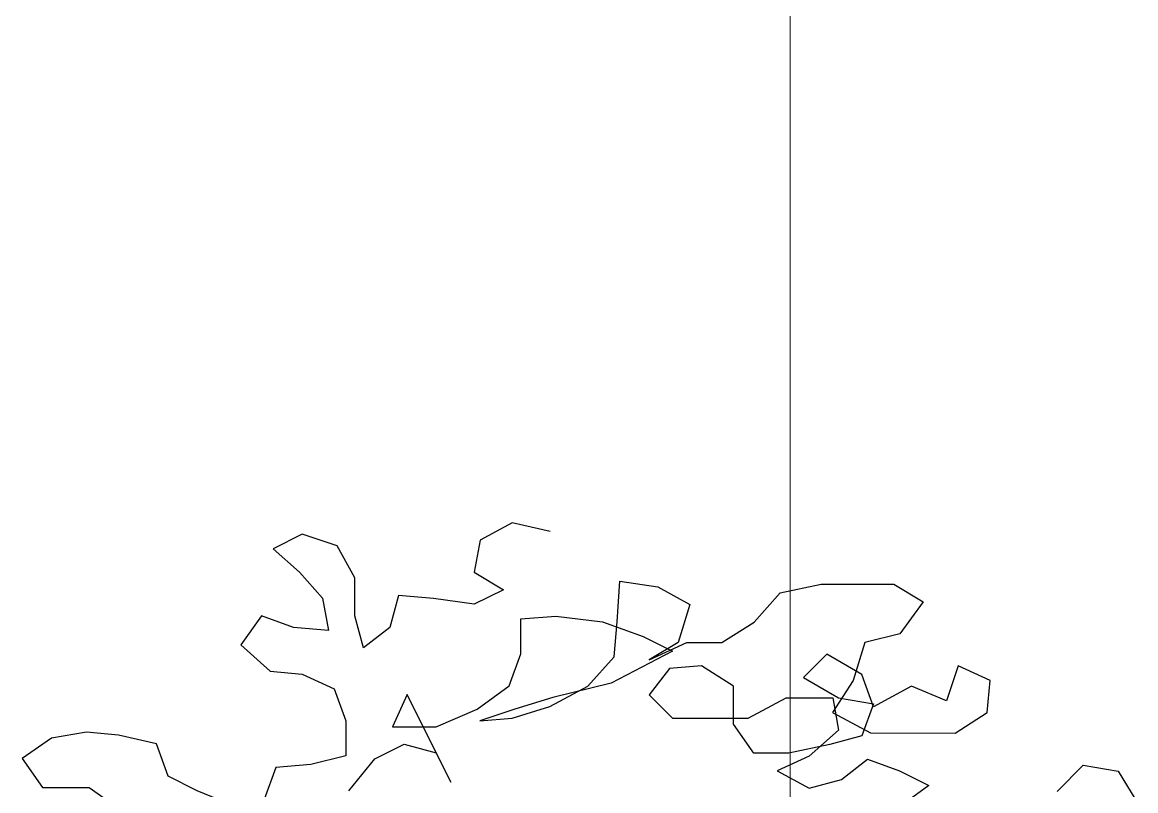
# Model space of a CAD drawing. Header units: millimetres. Extents: x 684983 to 685377, y 990360 to 990509.
# Drawn here: x 685179.504 to 685180.19, y 990436.606 to 990437.079 of the extents above; entities that cross this region are included whole.
import ezdxf

# ---------------------------------------------------------------- set-up
doc = ezdxf.new("R2010")
doc.units = ezdxf.units.MM
doc.layers.add('grid', color=8, linetype='Continuous', lineweight=9)
doc.layers.add('JACK  FRUIT TREE', color=7, linetype='Continuous')

# ---------------------------------------------------------------- blocks, each defined once
blk = doc.blocks.new('JT')
at = {"color": 3}
for p, q in [((-0.15532, 2.2801, 157.72663), (-0.16849, 2.27293, 157.72663)), ((-0.13977, 2.27649, 157.72663), (-0.15532, 2.2801, 157.72663)), ((-0.24147, 2.27539, 157.72663), (-0.25344, 2.26942, 157.72663)), ((-0.22712, 2.27059, 157.72663), (-0.24147, 2.27539, 157.72663)), ((-0.16849, 2.27293, 157.72663), (-0.1709, 2.25977, 157.72663)), ((-0.25344, 2.26942, 157.72663), (-0.24268, 2.25984, 157.72663)), ((-0.21995, 2.25743, 157.72663), (-0.22712, 2.27059, 157.72663)), ((-0.24268, 2.25984, 157.72663), (-0.23312, 2.24906, 157.72663)), ((-0.1709, 2.25977, 157.72663), (-0.15894, 2.25258, 157.72663)), ((-0.21997, 2.24187, 157.72663), (-0.21995, 2.25743, 157.72663)), ((-0.11229, 2.23938, 157.72663), (-0.11108, 2.25613, 157.72663)), ((-0.11108, 2.25613, 157.72663), (-0.09553, 2.25372, 157.72663)), ((-0.09553, 2.25372, 157.72663), (-0.08237, 2.24653, 157.72663)), ((-0.04528, 2.25128, 157.72663), (-0.02852, 2.25486, 157.72663)), ((-0.02852, 2.25486, 157.72663), (0.00139, 2.25483, 157.72663)), ((0.00139, 2.25483, 157.72663), (0.01335, 2.24764, 157.72663)), ((-0.23312, 2.24906, 157.72663), (-0.23074, 2.2359, 157.72663)), ((-0.20201, 2.25023, 157.72663), (-0.20561, 2.23707, 157.72663)), ((-0.18766, 2.24902, 157.72663), (-0.20201, 2.25023, 157.72663)), ((-0.17091, 2.24661, 157.72663), (-0.18766, 2.24902, 157.72663)), ((-0.15894, 2.25258, 157.72663), (-0.17091, 2.24661, 157.72663)), ((-0.05606, 2.23933, 157.72663), (-0.04528, 2.25128, 157.72663)), ((-0.08237, 2.24653, 157.72663), (-0.08717, 2.23098, 157.72663)), ((0.01335, 2.24764, 157.72663), (0.00376, 2.23449, 157.72663)), ((-0.25825, 2.24191, 157.72663), (-0.26664, 2.22995, 157.72663)), ((-0.2451, 2.23711, 157.72663), (-0.25825, 2.24191, 157.72663)), ((-0.21639, 2.22871, 157.72663), (-0.21997, 2.24187, 157.72663)), ((-0.15178, 2.22625, 157.72663), (-0.15177, 2.24061, 157.72663)), ((-0.15177, 2.24061, 157.72663), (-0.13741, 2.2418, 157.72663)), ((-0.13741, 2.2418, 157.72663), (-0.11827, 2.23939, 157.72663)), ((-0.23074, 2.2359, 157.72663), (-0.2451, 2.23711, 157.72663)), ((-0.20561, 2.23707, 157.72663), (-0.21639, 2.22871, 157.72663)), ((-0.11827, 2.23939, 157.72663), (-0.10153, 2.23339, 157.72663)), ((-0.1135, 2.22502, 157.72663), (-0.11229, 2.23938, 157.72663)), ((-0.06922, 2.23097, 157.72663), (-0.05606, 2.23933, 157.72663)), ((-0.10153, 2.23339, 157.72663), (-0.08957, 2.22739, 157.72663)), ((-0.08717, 2.23098, 157.72663), (-0.09914, 2.22381, 157.72663)), ((-0.09914, 2.22381, 157.72663), (-0.08358, 2.23098, 157.72663)), ((-0.08358, 2.23098, 157.72663), (-0.06922, 2.23097, 157.72663)), ((-0.0106, 2.23091, 157.72663), (-0.0154, 2.21536, 157.72663)), ((0.00376, 2.23449, 157.72663), (-0.0106, 2.23091, 157.72663)), ((-0.26664, 2.22995, 157.72663), (-0.25469, 2.21917, 157.72663)), ((-0.15658, 2.2131, 157.72663), (-0.15178, 2.22625, 157.72663)), ((-0.08957, 2.22739, 157.72663), (-0.11471, 2.21426, 157.72663)), ((-0.02616, 2.22614, 157.72663), (-0.03574, 2.21658, 157.72663)), ((-0.01181, 2.21775, 157.72663), (-0.02616, 2.22614, 157.72663)), ((-0.12428, 2.21307, 157.72663), (-0.1135, 2.22502, 157.72663)), ((-0.07761, 2.2214, 157.72663), (-0.09077, 2.22022, 157.72663)), ((-0.06445, 2.21301, 157.72663), (-0.07761, 2.2214, 157.72663)), ((0.02768, 2.2213, 157.72663), (0.02288, 2.20695, 157.72663)), ((0.04084, 2.21531, 157.72663), (0.02768, 2.2213, 157.72663)), ((-0.25469, 2.21917, 157.72663), (-0.24153, 2.21796, 157.72663)), ((-0.24153, 2.21796, 157.72663), (-0.22837, 2.21197, 157.72663)), ((-0.09077, 2.22022, 157.72663), (-0.09916, 2.20946, 157.72663)), ((-0.00703, 2.20459, 157.72663), (-0.01181, 2.21775, 157.72663)), ((-0.16975, 2.20354, 157.72663), (-0.15658, 2.2131, 157.72663)), ((-0.13984, 2.20471, 157.72663), (-0.12428, 2.21307, 157.72663)), ((-0.11471, 2.21426, 157.72663), (-0.13864, 2.2083, 157.72663)), ((-0.06447, 2.19746, 157.72663), (-0.06445, 2.21301, 157.72663)), ((-0.03574, 2.21658, 157.72663), (-0.02139, 2.20819, 157.72663)), ((-0.0154, 2.21536, 157.72663), (-0.02379, 2.20221, 157.72663)), ((0.00853, 2.21295, 157.72663), (-0.00703, 2.20459, 157.72663)), ((0.02288, 2.20695, 157.72663), (0.00853, 2.21295, 157.72663)), ((0.03963, 2.20215, 157.72663), (0.04084, 2.21531, 157.72663)), ((-0.22837, 2.21197, 157.72663), (-0.2236, 2.1988, 157.72663)), ((-0.19846, 2.20955, 157.72663), (-0.20446, 2.19639, 157.72663)), ((-0.18055, 2.17364, 157.72663), (-0.19846, 2.20955, 157.72663)), ((-0.13864, 2.2083, 157.72663), (-0.1542, 2.20352, 157.72663)), ((-0.09916, 2.20946, 157.72663), (-0.08959, 2.19988, 157.72663)), ((-0.05848, 2.19985, 157.72663), (-0.04292, 2.20821, 157.72663)), ((-0.04292, 2.20821, 157.72663), (-0.02378, 2.20819, 157.72663)), ((-0.02378, 2.20819, 157.72663), (-0.0214, 2.19503, 157.72663)), ((-0.02139, 2.20819, 157.72663), (-0.00703, 2.20578, 157.72663)), ((-0.18651, 2.19638, 157.72663), (-0.16975, 2.20354, 157.72663)), ((-0.1542, 2.20352, 157.72663), (-0.16856, 2.19875, 157.72663)), ((-0.1554, 2.19994, 157.72663), (-0.13984, 2.20471, 157.72663)), ((-0.00703, 2.20578, 157.72663), (-0.01183, 2.19263, 157.72663)), ((-0.2236, 2.1988, 157.72663), (-0.22361, 2.18444, 157.72663)), ((-0.16856, 2.19875, 157.72663), (-0.1554, 2.19994, 157.72663)), ((-0.08959, 2.19988, 157.72663), (-0.05848, 2.19985, 157.72663)), ((-0.02379, 2.20221, 157.72663), (-0.00824, 2.19382, 157.72663)), ((0.02646, 2.19379, 157.72663), (0.03963, 2.20215, 157.72663)), ((-0.33009, 2.19411, 157.72663), (-0.34445, 2.19173, 157.72663)), ((-0.31693, 2.19291, 157.72663), (-0.33009, 2.19411, 157.72663)), ((-0.20446, 2.19639, 157.72663), (-0.18651, 2.19638, 157.72663)), ((-0.0561, 2.18549, 157.72663), (-0.06447, 2.19746, 157.72663)), ((-0.0214, 2.19503, 157.72663), (-0.03337, 2.18427, 157.72663)), ((-0.00824, 2.19382, 157.72663), (0.02646, 2.19379, 157.72663)), ((-0.34445, 2.19173, 157.72663), (-0.35642, 2.18337, 157.72663)), ((-0.30138, 2.1893, 157.72663), (-0.31693, 2.19291, 157.72663)), ((-0.2966, 2.17614, 157.72663), (-0.30138, 2.1893, 157.72663)), ((-0.21165, 2.18324, 157.72663), (-0.19968, 2.18921, 157.72663)), ((-0.19968, 2.18921, 157.72663), (-0.18652, 2.18561, 157.72663)), ((-0.01183, 2.19263, 157.72663), (-0.02499, 2.18905, 157.72663)), ((-0.18652, 2.18561, 157.72663), (-0.18055, 2.17364, 157.72663)), ((-0.04175, 2.18547, 157.72663), (-0.0561, 2.18549, 157.72663)), ((-0.02499, 2.18905, 157.72663), (-0.04175, 2.18547, 157.72663)), ((-0.35642, 2.18337, 157.72663), (-0.34805, 2.1714, 157.72663)), ((-0.23797, 2.18087, 157.72663), (-0.25233, 2.17968, 157.72663)), ((-0.22361, 2.18444, 157.72663), (-0.23797, 2.18087, 157.72663)), ((-0.22243, 2.17009, 157.72663), (-0.21165, 2.18324, 157.72663)), ((-0.03337, 2.18427, 157.72663), (-0.04654, 2.1783, 157.72663)), ((-0.02022, 2.17469, 157.72663), (-0.00945, 2.18305, 157.72663)), ((-0.00945, 2.18305, 157.72663), (0.00371, 2.17825, 157.72663)), ((0.06831, 2.16982, 157.72663), (0.07909, 2.18058, 157.72663)), ((0.07909, 2.18058, 157.72663), (0.09345, 2.17817, 157.72663)), ((-0.28464, 2.17014, 157.72663), (-0.2966, 2.17614, 157.72663)), ((-0.25233, 2.17968, 157.72663), (-0.25713, 2.16653, 157.72663)), ((-0.04654, 2.1783, 157.72663), (-0.03339, 2.17111, 157.72663)), ((0.00371, 2.17825, 157.72663), (0.01567, 2.17226, 157.72663)), ((0.09345, 2.17817, 157.72663), (0.10061, 2.1662, 157.72663)), ((-0.34805, 2.1714, 157.72663), (-0.32891, 2.17138, 157.72663)), ((-0.32891, 2.17138, 157.72663), (-0.31695, 2.16299, 157.72663)), ((-0.03339, 2.17111, 157.72663), (-0.02022, 2.17469, 157.72663)), ((0.01567, 2.17226, 157.72663), (0.0025, 2.1627, 157.72663)), ((-0.27029, 2.16415, 157.72663), (-0.28464, 2.17014, 157.72663))]:
    blk.add_line(p, q, dxfattribs=at)

msp = doc.modelspace()

# ---------------------------------------------------------------- linework, layer by layer
at = {"layer": 'grid'}
msp.add_line((685179.9771, 990509.15479), (685179.9771, 990370.8996), dxfattribs=at)

# ---------------------------------------------------------------- block references
at = {"layer": 'JACK  FRUIT TREE', "xscale": 1.5, "yscale": 1.5, "zscale": 1.5}
msp.add_blockref('JT', (685180.039, 990433.35086, -137.71795), dxfattribs=at)

doc.saveas('drawing.dxf')
